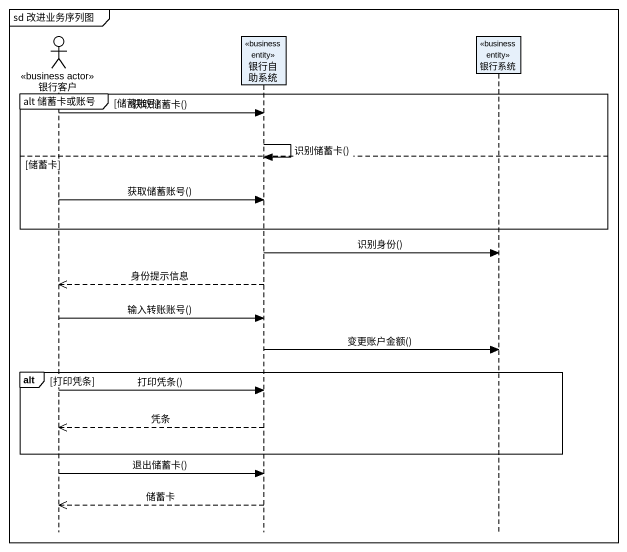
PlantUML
@startuml
mainframe sd 改进业务序列图
hide footbox
actor 银行客户 <<business actor>>
participant 银行自助系统 <<business entity>>
participant 银行系统 <<business entity>>

group alt 储蓄卡或账号 [储蓄账号]
  银行客户 -> 银行自助系统 : 获取储蓄卡()
  银行自助系统 -> 银行自助系统 : 识别储蓄卡()
else 储蓄卡
  银行客户 -> 银行自助系统 : 获取储蓄账号()
end
银行自助系统 -> 银行系统 : 识别身份()
银行自助系统 -->> 银行客户 : 身份提示信息
银行客户 -> 银行自助系统 : 输入转账账号()
银行自助系统 -> 银行系统 : 变更账户金额()
alt 打印凭条
  银行客户 -> 银行自助系统 : 打印凭条()
  银行自助系统 -->> 银行客户 : 凭条
end
银行客户 -> 银行自助系统 : 退出储蓄卡()
银行自助系统 -->> 银行客户 : 储蓄卡
@enduml
